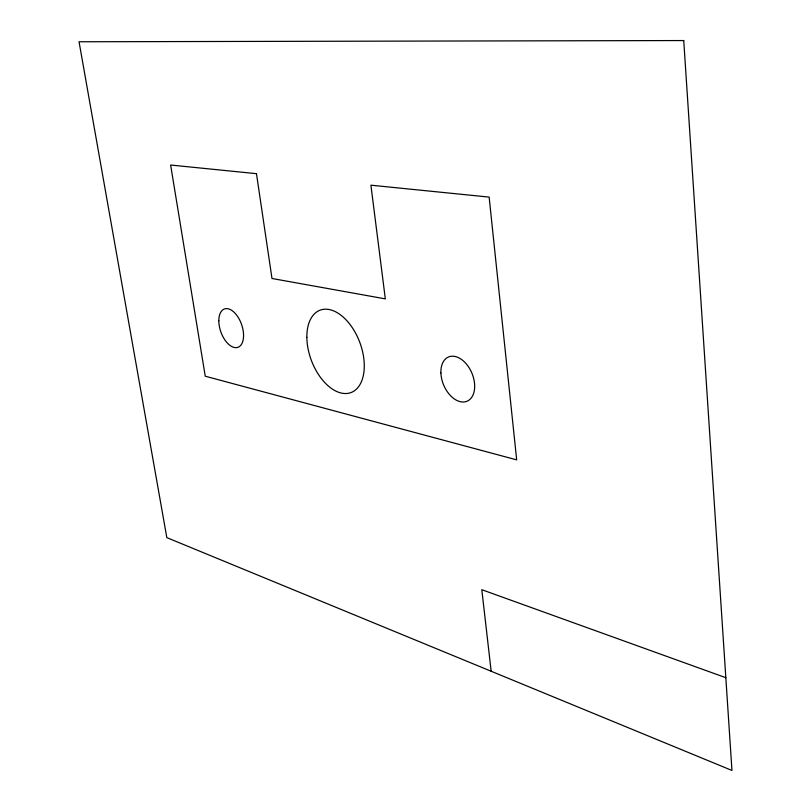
<?xml version="1.0" encoding="UTF-8"?>
<svg xmlns="http://www.w3.org/2000/svg" width="811" height="811" viewBox="0 0 811 811"><rect width="100%" height="100%" fill="white"/><g stroke="black" fill="none" stroke-linecap="round" stroke-linejoin="round"><path stroke-width="1.22" d="M725.825 677.692L481.805 589.698L491.162 671.244M683.734 40.55L79.042 41.767L166.833 537.632L731.958 770.45L683.734 40.55M256.469 173.676L170.634 165.028L205.254 376.213L516.678 459.867L489.145 197.103L370.911 185.192L385.326 298.874L271.989 278.487L256.469 173.676M218.818 320.761A20.346 11.019 70.7 0 0 237.4 347.483A20.346 11.019 70.7 0 0 237.39 316.148A20.346 11.019 70.7 0 0 218.818 320.761M306.852 337.315A44.007 25.84 69.4 0 0 350.24 392.828A44.007 25.84 69.4 0 0 349.602 323.934A44.007 25.84 69.4 0 0 306.852 337.315M440.9 372.948A23.995 15.328 67.3 0 0 466.903 401.293A23.995 15.328 67.3 0 0 465.544 363.075A23.995 15.328 67.3 0 0 440.9 372.948"/></g></svg>
